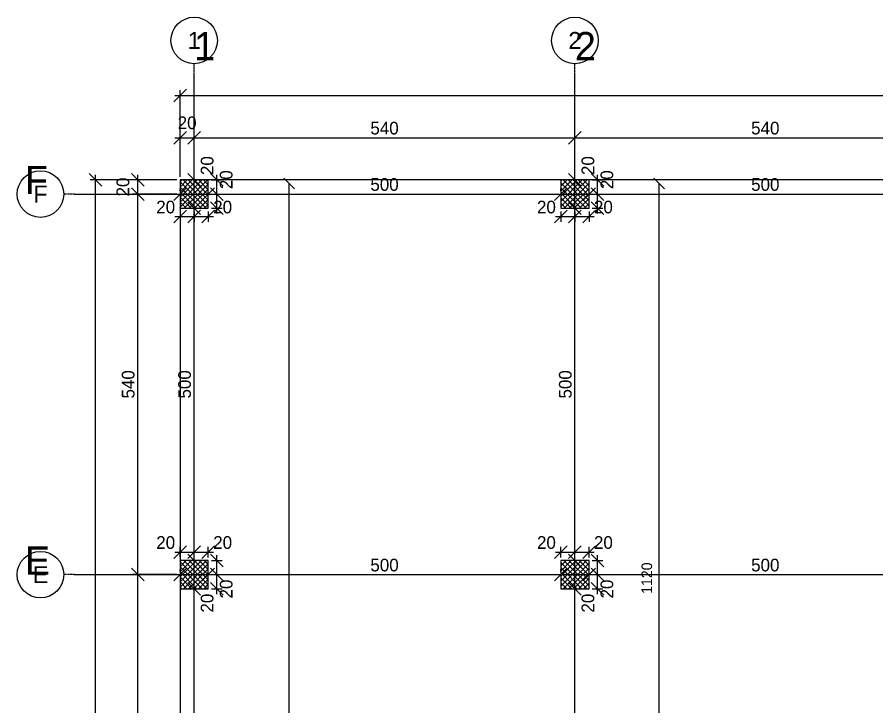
# Model space of a CAD drawing. Header units: centimetres. Extents: x -231 to 7431, y -4464 to 7215.
# Drawn here: x -231 to 988, y 1992 to 2971 of the extents above; entities that cross this region are included whole.
import ezdxf
from ezdxf.enums import TextEntityAlignment as Align

# ---------------------------------------------------------------- set-up
doc = ezdxf.new("R2010")
doc.units = ezdxf.units.CM
doc.linetypes.add('DASHDOT', pattern=[3.556, 2.54, -0.508, 0, -0.508])
for name, color, linetype in [('AXIS', 8, 'Continuous'), ('COLUMN', 3, 'Continuous'), ('FW_AXIS', 7, 'Continuous'), ('FW_COLUMN_HATCH', 8, 'Continuous'), ('FW_DIM', 7, 'Continuous'), ('REB_BOT_MESH_X_RANGE', 5, 'Continuous'), ('SLAB', 7, 'Continuous')]:
    doc.layers.add(name, color=color, linetype=linetype)
doc.styles.add('REBAR_TXT', font='arial.ttf')
doc.dimstyles.new('FW_DIM', dxfattribs={"dimtxt": 18, "dimasz": 9, "dimexe": 7.5, "dimexo": 4.5, "dimgap": 4.5, "dimtad": 1, "dimdec": 0, "dimtxsty": 'Standard', "dimtsz": 9, "dimcen": 2.5, "dimdle": 7.5, "dimclrd": 256, "dimclre": 256, "dimclrt": 7, "dimazin": 3, "dimtfac": 1, "dimtmove": 2, "dimatfit": 3})
doc.dimstyles.new('REBAR RANGE', dxfattribs={"dimtxt": 15, "dimasz": 2.5, "dimexe": 0, "dimexo": 0, "dimgap": 10, "dimtad": 1, "dimdec": 0, "dimtxsty": 'Standard', "dimtsz": 7.5, "dimcen": 2.5, "dimse1": 1, "dimse2": 1, "dimclrd": 6, "dimclre": 6, "dimclrt": 7, "dimazin": 3, "dimtfac": 1, "dimtmove": 2, "dimatfit": 3, "dimlwd": 25})

# ---------------------------------------------------------------- blocks, each defined once
blk = doc.blocks.new('_OBLIQUE')
at = {"color": 0, "linetype": 'BYBLOCK'}
blk.add_line((-0.5, -0.5), (0.5, 0.5), dxfattribs=at)
blk = doc.blocks.new('*D399')
at = {"color": 6, "lineweight": 25}
blk.add_line((154.875, 0), (154.875, 2735), dxfattribs=at)
at = {"layer": 'Defpoints'}
for p in [(154.875, 2735), (154.875, 0), (154.875, 0)]:
    blk.add_point(p, dxfattribs=at)
at = {"layer": 'REB_BOT_MESH_X_RANGE', "color": 6, "xscale": 15, "yscale": 15, "rotation": 90}
for p in [(154.875, 2735), (154.875, 0)]:
    blk.add_blockref('_OBLIQUE', p, dxfattribs=at)
at = {"layer": 'REB_BOT_MESH_X_RANGE', "color": 7, "insert": (137.375, 1367.5), "char_height": 15, "attachment_point": 5, "rotation": 90}
blk.add_mtext('2735', dxfattribs=at)
blk = doc.blocks.new('*D403')
at = {"color": 6, "lineweight": 25}
blk.add_line((679.5, 1615), (679.5, 2735), dxfattribs=at)
at = {"layer": 'Defpoints'}
for p in [(679.5, 2735), (679.5, 1615), (679.5, 1615)]:
    blk.add_point(p, dxfattribs=at)
at = {"layer": 'REB_BOT_MESH_X_RANGE', "color": 6, "xscale": 15, "yscale": 15, "rotation": 90}
for p in [(679.5, 2735), (679.5, 1615)]:
    blk.add_blockref('_OBLIQUE', p, dxfattribs=at)
at = {"layer": 'REB_BOT_MESH_X_RANGE', "color": 7, "insert": (662, 2175), "char_height": 15, "attachment_point": 5, "rotation": 90}
blk.add_mtext('1120', dxfattribs=at)
blk = doc.blocks.new('*D441')
for p, q in [((0, 2204.5), (0, 2219.5)), ((20, 2204.5), (20, 2219.5)), ((-7.5, 2212), (27.5, 2212))]:
    blk.add_line(p, q)
at = {"layer": 'Defpoints'}
for p in [(0, 2212), (0, 2200), (20, 2200)]:
    blk.add_point(p, dxfattribs=at)
at = {"layer": 'FW_DIM', "xscale": 18, "yscale": 18}
for p in [(0, 2212), (20, 2212)]:
    blk.add_blockref('_OBLIQUE', p, dxfattribs=at)
at = {"layer": 'FW_DIM', "color": 7, "insert": (-20.4, 2225.5), "char_height": 18, "attachment_point": 5}
blk.add_mtext('20', dxfattribs=at)
blk = doc.blocks.new('*D442')
for p, q in [((20, 2204.5), (20, 2219.5)), ((40, 2204.5), (40, 2219.5)), ((12.5, 2212), (47.5, 2212))]:
    blk.add_line(p, q)
at = {"layer": 'Defpoints'}
for p in [(20, 2212), (20, 2200), (40, 2200)]:
    blk.add_point(p, dxfattribs=at)
at = {"layer": 'FW_DIM', "xscale": 18, "yscale": 18}
for p in [(20, 2212), (40, 2212)]:
    blk.add_blockref('_OBLIQUE', p, dxfattribs=at)
at = {"layer": 'FW_DIM', "color": 7, "insert": (60.4, 2225.5), "char_height": 18, "attachment_point": 5}
blk.add_mtext('20', dxfattribs=at)
blk = doc.blocks.new('*D443')
for p, q in [((52, 2152.5), (52, 2187.5)), ((44.5, 2180), (59.5, 2180)), ((44.5, 2160), (59.5, 2160))]:
    blk.add_line(p, q)
at = {"layer": 'Defpoints'}
for p in [(40, 2180), (40, 2160), (52, 2160)]:
    blk.add_point(p, dxfattribs=at)
at = {"layer": 'FW_DIM', "xscale": 18, "yscale": 18, "rotation": 90}
for p in [(52, 2180), (52, 2160)]:
    blk.add_blockref('_OBLIQUE', p, dxfattribs=at)
at = {"layer": 'FW_DIM', "color": 7, "insert": (38.5, 2139.6), "char_height": 18, "attachment_point": 5, "rotation": 90}
blk.add_mtext('20', dxfattribs=at)
blk = doc.blocks.new('*D444')
for p, q in [((52, 2172.5), (52, 2207.5)), ((44.5, 2200), (59.5, 2200)), ((44.5, 2180), (59.5, 2180))]:
    blk.add_line(p, q)
at = {"layer": 'Defpoints'}
for p in [(40, 2200), (40, 2180), (52, 2180)]:
    blk.add_point(p, dxfattribs=at)
at = {"layer": 'FW_DIM', "xscale": 18, "yscale": 18, "rotation": 90}
for p in [(52, 2200), (52, 2180)]:
    blk.add_blockref('_OBLIQUE', p, dxfattribs=at)
at = {"layer": 'FW_DIM', "color": 7, "insert": (65.5, 2159.6), "char_height": 18, "attachment_point": 5, "rotation": 90}
blk.add_mtext('20', dxfattribs=at)
blk = doc.blocks.new('*D445')
for p, q in [((0, 2695.5), (0, 2680.5)), ((20, 2695.5), (20, 2680.5)), ((-7.5, 2688), (27.5, 2688))]:
    blk.add_line(p, q)
at = {"layer": 'Defpoints'}
for p in [(0, 2700), (20, 2700), (0, 2688)]:
    blk.add_point(p, dxfattribs=at)
at = {"layer": 'FW_DIM', "xscale": 18, "yscale": 18}
for p in [(0, 2688), (20, 2688)]:
    blk.add_blockref('_OBLIQUE', p, dxfattribs=at)
at = {"layer": 'FW_DIM', "color": 7, "insert": (-20.4, 2701.5), "char_height": 18, "attachment_point": 5}
blk.add_mtext('20', dxfattribs=at)
blk = doc.blocks.new('*D446')
for p, q in [((20, 2695.5), (20, 2680.5)), ((40, 2695.5), (40, 2680.5)), ((12.5, 2688), (47.5, 2688))]:
    blk.add_line(p, q)
at = {"layer": 'Defpoints'}
for p in [(20, 2700), (40, 2700), (20, 2688)]:
    blk.add_point(p, dxfattribs=at)
at = {"layer": 'FW_DIM', "xscale": 18, "yscale": 18}
for p in [(20, 2688), (40, 2688)]:
    blk.add_blockref('_OBLIQUE', p, dxfattribs=at)
at = {"layer": 'FW_DIM', "color": 7, "insert": (60.4, 2701.5), "char_height": 18, "attachment_point": 5}
blk.add_mtext('20', dxfattribs=at)
blk = doc.blocks.new('*D447')
for p, q in [((44.5, 2720), (59.5, 2720)), ((52, 2692.5), (52, 2727.5)), ((44.5, 2700), (59.5, 2700))]:
    blk.add_line(p, q)
at = {"layer": 'Defpoints'}
for p in [(40, 2720), (40, 2700), (52, 2700)]:
    blk.add_point(p, dxfattribs=at)
at = {"layer": 'FW_DIM', "xscale": 18, "yscale": 18, "rotation": 90}
for p in [(52, 2720), (52, 2700)]:
    blk.add_blockref('_OBLIQUE', p, dxfattribs=at)
at = {"layer": 'FW_DIM', "color": 7, "insert": (65.5, 2740.4), "char_height": 18, "attachment_point": 5, "rotation": 90}
blk.add_mtext('20', dxfattribs=at)
blk = doc.blocks.new('*D448')
for p, q in [((52, 2712.5), (52, 2747.5)), ((44.5, 2740), (59.5, 2740)), ((44.5, 2720), (59.5, 2720))]:
    blk.add_line(p, q)
at = {"layer": 'Defpoints'}
for p in [(40, 2740), (40, 2720), (52, 2720)]:
    blk.add_point(p, dxfattribs=at)
at = {"layer": 'FW_DIM', "xscale": 18, "yscale": 18, "rotation": 90}
for p in [(52, 2740), (52, 2720)]:
    blk.add_blockref('_OBLIQUE', p, dxfattribs=at)
at = {"layer": 'FW_DIM', "color": 7, "insert": (38.5, 2760.4), "char_height": 18, "attachment_point": 5, "rotation": 90}
blk.add_mtext('20', dxfattribs=at)
blk = doc.blocks.new('*D465')
for p, q in [((540, 2204.5), (540, 2219.5)), ((560, 2204.5), (560, 2219.5)), ((532.5, 2212), (567.5, 2212))]:
    blk.add_line(p, q)
at = {"layer": 'Defpoints'}
for p in [(540, 2212), (540, 2200), (560, 2200)]:
    blk.add_point(p, dxfattribs=at)
at = {"layer": 'FW_DIM', "xscale": 18, "yscale": 18}
for p in [(540, 2212), (560, 2212)]:
    blk.add_blockref('_OBLIQUE', p, dxfattribs=at)
at = {"layer": 'FW_DIM', "color": 7, "insert": (519.6, 2225.5), "char_height": 18, "attachment_point": 5}
blk.add_mtext('20', dxfattribs=at)
blk = doc.blocks.new('*D466')
for p, q in [((560, 2204.5), (560, 2219.5)), ((580, 2204.5), (580, 2219.5)), ((552.5, 2212), (587.5, 2212))]:
    blk.add_line(p, q)
at = {"layer": 'Defpoints'}
for p in [(560, 2212), (560, 2200), (580, 2200)]:
    blk.add_point(p, dxfattribs=at)
at = {"layer": 'FW_DIM', "xscale": 18, "yscale": 18}
for p in [(560, 2212), (580, 2212)]:
    blk.add_blockref('_OBLIQUE', p, dxfattribs=at)
at = {"layer": 'FW_DIM', "color": 7, "insert": (600.4, 2225.5), "char_height": 18, "attachment_point": 5}
blk.add_mtext('20', dxfattribs=at)
blk = doc.blocks.new('*D467')
for p, q in [((592, 2152.5), (592, 2187.5)), ((584.5, 2180), (599.5, 2180)), ((584.5, 2160), (599.5, 2160))]:
    blk.add_line(p, q)
at = {"layer": 'Defpoints'}
for p in [(580, 2180), (580, 2160), (592, 2160)]:
    blk.add_point(p, dxfattribs=at)
at = {"layer": 'FW_DIM', "xscale": 18, "yscale": 18, "rotation": 90}
for p in [(592, 2180), (592, 2160)]:
    blk.add_blockref('_OBLIQUE', p, dxfattribs=at)
at = {"layer": 'FW_DIM', "color": 7, "insert": (578.5, 2139.6), "char_height": 18, "attachment_point": 5, "rotation": 90}
blk.add_mtext('20', dxfattribs=at)
blk = doc.blocks.new('*D468')
for p, q in [((592, 2172.5), (592, 2207.5)), ((584.5, 2200), (599.5, 2200)), ((584.5, 2180), (599.5, 2180))]:
    blk.add_line(p, q)
at = {"layer": 'Defpoints'}
for p in [(580, 2200), (580, 2180), (592, 2180)]:
    blk.add_point(p, dxfattribs=at)
at = {"layer": 'FW_DIM', "xscale": 18, "yscale": 18, "rotation": 90}
for p in [(592, 2200), (592, 2180)]:
    blk.add_blockref('_OBLIQUE', p, dxfattribs=at)
at = {"layer": 'FW_DIM', "color": 7, "insert": (605.5, 2159.6), "char_height": 18, "attachment_point": 5, "rotation": 90}
blk.add_mtext('20', dxfattribs=at)
blk = doc.blocks.new('*D469')
for p, q in [((540, 2695.5), (540, 2680.5)), ((560, 2695.5), (560, 2680.5)), ((532.5, 2688), (567.5, 2688))]:
    blk.add_line(p, q)
at = {"layer": 'Defpoints'}
for p in [(540, 2700), (560, 2700), (540, 2688)]:
    blk.add_point(p, dxfattribs=at)
at = {"layer": 'FW_DIM', "xscale": 18, "yscale": 18}
for p in [(540, 2688), (560, 2688)]:
    blk.add_blockref('_OBLIQUE', p, dxfattribs=at)
at = {"layer": 'FW_DIM', "color": 7, "insert": (519.6, 2701.5), "char_height": 18, "attachment_point": 5}
blk.add_mtext('20', dxfattribs=at)
blk = doc.blocks.new('*D470')
for p, q in [((560, 2695.5), (560, 2680.5)), ((580, 2695.5), (580, 2680.5)), ((552.5, 2688), (587.5, 2688))]:
    blk.add_line(p, q)
at = {"layer": 'Defpoints'}
for p in [(560, 2700), (580, 2700), (560, 2688)]:
    blk.add_point(p, dxfattribs=at)
at = {"layer": 'FW_DIM', "xscale": 18, "yscale": 18}
for p in [(560, 2688), (580, 2688)]:
    blk.add_blockref('_OBLIQUE', p, dxfattribs=at)
at = {"layer": 'FW_DIM', "color": 7, "insert": (600.4, 2701.5), "char_height": 18, "attachment_point": 5}
blk.add_mtext('20', dxfattribs=at)
blk = doc.blocks.new('*D471')
for p, q in [((584.5, 2720), (599.5, 2720)), ((592, 2692.5), (592, 2727.5)), ((584.5, 2700), (599.5, 2700))]:
    blk.add_line(p, q)
at = {"layer": 'Defpoints'}
for p in [(580, 2720), (580, 2700), (592, 2700)]:
    blk.add_point(p, dxfattribs=at)
at = {"layer": 'FW_DIM', "xscale": 18, "yscale": 18, "rotation": 90}
for p in [(592, 2720), (592, 2700)]:
    blk.add_blockref('_OBLIQUE', p, dxfattribs=at)
at = {"layer": 'FW_DIM', "color": 7, "insert": (605.5, 2740.4), "char_height": 18, "attachment_point": 5, "rotation": 90}
blk.add_mtext('20', dxfattribs=at)
blk = doc.blocks.new('*D472')
for p, q in [((592, 2712.5), (592, 2747.5)), ((584.5, 2740), (599.5, 2740)), ((584.5, 2720), (599.5, 2720))]:
    blk.add_line(p, q)
at = {"layer": 'Defpoints'}
for p in [(580, 2740), (580, 2720), (592, 2720)]:
    blk.add_point(p, dxfattribs=at)
at = {"layer": 'FW_DIM', "xscale": 18, "yscale": 18, "rotation": 90}
for p in [(592, 2740), (592, 2720)]:
    blk.add_blockref('_OBLIQUE', p, dxfattribs=at)
at = {"layer": 'FW_DIM', "color": 7, "insert": (578.5, 2760.4), "char_height": 18, "attachment_point": 5, "rotation": 90}
blk.add_mtext('20', dxfattribs=at)
blk = doc.blocks.new('*D593')
for p, q in [((0, 2184.5), (0, 2187.5)), ((40, 2184.5), (40, 2187.5)), ((-7.5, 2180), (47.5, 2180))]:
    blk.add_line(p, q)
at = {"layer": 'Defpoints'}
for p in [(0, 2180), (0, 2180), (40, 2180)]:
    blk.add_point(p, dxfattribs=at)
at = {"layer": 'FW_DIM', "xscale": 18, "yscale": 18}
for p in [(0, 2180), (40, 2180)]:
    blk.add_blockref('_OBLIQUE', p, dxfattribs=at)
blk = doc.blocks.new('*D594')
for p, q in [((40, 2184.5), (40, 2187.5)), ((540, 2184.5), (540, 2187.5)), ((32.5, 2180), (547.5, 2180))]:
    blk.add_line(p, q)
at = {"layer": 'Defpoints'}
for p in [(40, 2180), (40, 2180), (540, 2180)]:
    blk.add_point(p, dxfattribs=at)
at = {"layer": 'FW_DIM', "xscale": 18, "yscale": 18}
for p in [(40, 2180), (540, 2180)]:
    blk.add_blockref('_OBLIQUE', p, dxfattribs=at)
at = {"layer": 'FW_DIM', "color": 7, "insert": (290, 2193.5), "char_height": 18, "attachment_point": 5}
blk.add_mtext('500', dxfattribs=at)
blk = doc.blocks.new('*D595')
for p, q in [((540, 2184.5), (540, 2187.5)), ((580, 2184.5), (580, 2187.5)), ((532.5, 2180), (587.5, 2180))]:
    blk.add_line(p, q)
at = {"layer": 'Defpoints'}
for p in [(540, 2180), (540, 2180), (580, 2180)]:
    blk.add_point(p, dxfattribs=at)
at = {"layer": 'FW_DIM', "xscale": 18, "yscale": 18}
for p in [(540, 2180), (580, 2180)]:
    blk.add_blockref('_OBLIQUE', p, dxfattribs=at)
blk = doc.blocks.new('*D596')
for p, q in [((580, 2184.5), (580, 2187.5)), ((1080, 2184.5), (1080, 2187.5)), ((572.5, 2180), (1087.5, 2180))]:
    blk.add_line(p, q)
at = {"layer": 'Defpoints'}
for p in [(580, 2180), (580, 2180), (1080, 2180)]:
    blk.add_point(p, dxfattribs=at)
at = {"layer": 'FW_DIM', "xscale": 18, "yscale": 18}
for p in [(580, 2180), (1080, 2180)]:
    blk.add_blockref('_OBLIQUE', p, dxfattribs=at)
at = {"layer": 'FW_DIM', "color": 7, "insert": (830, 2193.5), "char_height": 18, "attachment_point": 5}
blk.add_mtext('500', dxfattribs=at)
blk = doc.blocks.new('*D604')
for p, q in [((-7.5, 2720), (47.5, 2720)), ((0, 2724.5), (0, 2727.5)), ((40, 2724.5), (40, 2727.5))]:
    blk.add_line(p, q)
at = {"layer": 'Defpoints'}
for p in [(0, 2720), (0, 2720), (40, 2720)]:
    blk.add_point(p, dxfattribs=at)
at = {"layer": 'FW_DIM', "xscale": 18, "yscale": 18}
for p in [(0, 2720), (40, 2720)]:
    blk.add_blockref('_OBLIQUE', p, dxfattribs=at)
blk = doc.blocks.new('*D605')
for p, q in [((32.5, 2720), (547.5, 2720)), ((40, 2724.5), (40, 2727.5)), ((540, 2724.5), (540, 2727.5))]:
    blk.add_line(p, q)
at = {"layer": 'Defpoints'}
for p in [(40, 2720), (40, 2720), (540, 2720)]:
    blk.add_point(p, dxfattribs=at)
at = {"layer": 'FW_DIM', "xscale": 18, "yscale": 18}
for p in [(40, 2720), (540, 2720)]:
    blk.add_blockref('_OBLIQUE', p, dxfattribs=at)
at = {"layer": 'FW_DIM', "color": 7, "insert": (290, 2733.5), "char_height": 18, "attachment_point": 5}
blk.add_mtext('500', dxfattribs=at)
blk = doc.blocks.new('*D606')
for p, q in [((532.5, 2720), (587.5, 2720)), ((540, 2724.5), (540, 2727.5)), ((580, 2724.5), (580, 2727.5))]:
    blk.add_line(p, q)
at = {"layer": 'Defpoints'}
for p in [(540, 2720), (540, 2720), (580, 2720)]:
    blk.add_point(p, dxfattribs=at)
at = {"layer": 'FW_DIM', "xscale": 18, "yscale": 18}
for p in [(540, 2720), (580, 2720)]:
    blk.add_blockref('_OBLIQUE', p, dxfattribs=at)
blk = doc.blocks.new('*D607')
for p, q in [((572.5, 2720), (1087.5, 2720)), ((580, 2724.5), (580, 2727.5)), ((1080, 2724.5), (1080, 2727.5))]:
    blk.add_line(p, q)
at = {"layer": 'Defpoints'}
for p in [(580, 2720), (580, 2720), (1080, 2720)]:
    blk.add_point(p, dxfattribs=at)
at = {"layer": 'FW_DIM', "xscale": 18, "yscale": 18}
for p in [(580, 2720), (1080, 2720)]:
    blk.add_blockref('_OBLIQUE', p, dxfattribs=at)
at = {"layer": 'FW_DIM', "color": 7, "insert": (830, 2733.5), "char_height": 18, "attachment_point": 5}
blk.add_mtext('500', dxfattribs=at)
blk = doc.blocks.new('*D620')
for p, q in [((15.5, 2160), (12.5, 2160)), ((20, 1652.5), (20, 2167.5)), ((15.5, 1660), (12.5, 1660))]:
    blk.add_line(p, q)
at = {"layer": 'Defpoints'}
for p in [(20, 2160), (20, 1660), (20, 1660)]:
    blk.add_point(p, dxfattribs=at)
at = {"layer": 'FW_DIM', "xscale": 18, "yscale": 18, "rotation": 90}
for p in [(20, 2160), (20, 1660)]:
    blk.add_blockref('_OBLIQUE', p, dxfattribs=at)
at = {"layer": 'FW_DIM', "color": 7, "insert": (6.5, 1910), "char_height": 18, "attachment_point": 5, "rotation": 90}
blk.add_mtext('500', dxfattribs=at)
blk = doc.blocks.new('*D621')
for p, q in [((20, 2152.5), (20, 2207.5)), ((15.5, 2200), (12.5, 2200)), ((15.5, 2160), (12.5, 2160))]:
    blk.add_line(p, q)
at = {"layer": 'Defpoints'}
for p in [(20, 2200), (20, 2160), (20, 2160)]:
    blk.add_point(p, dxfattribs=at)
at = {"layer": 'FW_DIM', "xscale": 18, "yscale": 18, "rotation": 90}
for p in [(20, 2200), (20, 2160)]:
    blk.add_blockref('_OBLIQUE', p, dxfattribs=at)
blk = doc.blocks.new('*D622')
for p, q in [((20, 2192.5), (20, 2707.5)), ((15.5, 2700), (12.5, 2700)), ((15.5, 2200), (12.5, 2200))]:
    blk.add_line(p, q)
at = {"layer": 'Defpoints'}
for p in [(20, 2700), (20, 2200), (20, 2200)]:
    blk.add_point(p, dxfattribs=at)
at = {"layer": 'FW_DIM', "xscale": 18, "yscale": 18, "rotation": 90}
for p in [(20, 2700), (20, 2200)]:
    blk.add_blockref('_OBLIQUE', p, dxfattribs=at)
at = {"layer": 'FW_DIM', "color": 7, "insert": (6.5, 2450), "char_height": 18, "attachment_point": 5, "rotation": 90}
blk.add_mtext('500', dxfattribs=at)
blk = doc.blocks.new('*D623')
for p, q in [((20, 2692.5), (20, 2747.5)), ((15.5, 2740), (12.5, 2740)), ((15.5, 2700), (12.5, 2700))]:
    blk.add_line(p, q)
at = {"layer": 'Defpoints'}
for p in [(20, 2740), (20, 2700), (20, 2700)]:
    blk.add_point(p, dxfattribs=at)
at = {"layer": 'FW_DIM', "xscale": 18, "yscale": 18, "rotation": 90}
for p in [(20, 2740), (20, 2700)]:
    blk.add_blockref('_OBLIQUE', p, dxfattribs=at)
blk = doc.blocks.new('*D631')
for p, q in [((555.5, 2160), (552.5, 2160)), ((560, 1655), (560, 2167.5)), ((555.5, 1662.5), (552.5, 1662.5))]:
    blk.add_line(p, q)
at = {"layer": 'Defpoints'}
for p in [(560, 2160), (560, 1662.5), (560, 1662.5)]:
    blk.add_point(p, dxfattribs=at)
at = {"layer": 'FW_DIM', "xscale": 18, "yscale": 18, "rotation": 90}
for p in [(560, 2160), (560, 1662.5)]:
    blk.add_blockref('_OBLIQUE', p, dxfattribs=at)
at = {"layer": 'FW_DIM', "color": 7, "insert": (546.5, 1911.25), "char_height": 18, "attachment_point": 5, "rotation": 90}
blk.add_mtext('498', dxfattribs=at)
blk = doc.blocks.new('*D632')
for p, q in [((560, 2152.5), (560, 2207.5)), ((555.5, 2200), (552.5, 2200)), ((555.5, 2160), (552.5, 2160))]:
    blk.add_line(p, q)
at = {"layer": 'Defpoints'}
for p in [(560, 2200), (560, 2160), (560, 2160)]:
    blk.add_point(p, dxfattribs=at)
at = {"layer": 'FW_DIM', "xscale": 18, "yscale": 18, "rotation": 90}
for p in [(560, 2200), (560, 2160)]:
    blk.add_blockref('_OBLIQUE', p, dxfattribs=at)
blk = doc.blocks.new('*D633')
for p, q in [((560, 2192.5), (560, 2707.5)), ((555.5, 2700), (552.5, 2700)), ((555.5, 2200), (552.5, 2200))]:
    blk.add_line(p, q)
at = {"layer": 'Defpoints'}
for p in [(560, 2700), (560, 2200), (560, 2200)]:
    blk.add_point(p, dxfattribs=at)
at = {"layer": 'FW_DIM', "xscale": 18, "yscale": 18, "rotation": 90}
for p in [(560, 2700), (560, 2200)]:
    blk.add_blockref('_OBLIQUE', p, dxfattribs=at)
at = {"layer": 'FW_DIM', "color": 7, "insert": (546.5, 2450), "char_height": 18, "attachment_point": 5, "rotation": 90}
blk.add_mtext('500', dxfattribs=at)
blk = doc.blocks.new('*D634')
for p, q in [((560, 2692.5), (560, 2747.5)), ((555.5, 2740), (552.5, 2740)), ((555.5, 2700), (552.5, 2700))]:
    blk.add_line(p, q)
at = {"layer": 'Defpoints'}
for p in [(560, 2740), (560, 2700), (560, 2700)]:
    blk.add_point(p, dxfattribs=at)
at = {"layer": 'FW_DIM', "xscale": 18, "yscale": 18, "rotation": 90}
for p in [(560, 2740), (560, 2700)]:
    blk.add_blockref('_OBLIQUE', p, dxfattribs=at)
blk = doc.blocks.new('*D677')
for p, q in [((0, 2744.5), (0, 2807.5)), ((20, 2744.5), (20, 2807.5)), ((-7.5, 2800), (27.5, 2800))]:
    blk.add_line(p, q)
at = {"layer": 'Defpoints'}
for p in [(0, 2800), (0, 2740), (20, 2740)]:
    blk.add_point(p, dxfattribs=at)
at = {"layer": 'FW_DIM', "xscale": 18, "yscale": 18}
for p in [(0, 2800), (20, 2800)]:
    blk.add_blockref('_OBLIQUE', p, dxfattribs=at)
at = {"layer": 'FW_DIM', "color": 7, "insert": (10, 2821), "char_height": 18, "attachment_point": 5}
blk.add_mtext('20', dxfattribs=at)
blk = doc.blocks.new('*D678')
for p, q in [((20, 2744.5), (20, 2807.5)), ((560, 2744.5), (560, 2807.5)), ((12.5, 2800), (567.5, 2800))]:
    blk.add_line(p, q)
at = {"layer": 'Defpoints'}
for p in [(20, 2800), (20, 2740), (560, 2740)]:
    blk.add_point(p, dxfattribs=at)
at = {"layer": 'FW_DIM', "xscale": 18, "yscale": 18}
for p in [(20, 2800), (560, 2800)]:
    blk.add_blockref('_OBLIQUE', p, dxfattribs=at)
at = {"layer": 'FW_DIM', "color": 7, "insert": (290, 2813.5), "char_height": 18, "attachment_point": 5}
blk.add_mtext('540', dxfattribs=at)
blk = doc.blocks.new('*D679')
for p, q in [((560, 2744.5), (560, 2807.5)), ((1100, 2744.5), (1100, 2807.5)), ((552.5, 2800), (1107.5, 2800))]:
    blk.add_line(p, q)
at = {"layer": 'Defpoints'}
for p in [(560, 2800), (560, 2740), (1100, 2740)]:
    blk.add_point(p, dxfattribs=at)
at = {"layer": 'FW_DIM', "xscale": 18, "yscale": 18}
for p in [(560, 2800), (1100, 2800)]:
    blk.add_blockref('_OBLIQUE', p, dxfattribs=at)
at = {"layer": 'FW_DIM', "color": 7, "insert": (830, 2813.5), "char_height": 18, "attachment_point": 5}
blk.add_mtext('540', dxfattribs=at)
blk = doc.blocks.new('*D691')
for p, q in [((0, 2744.5), (0, 2867.5)), ((2740, 2744.5), (2740, 2867.5)), ((-7.5, 2860), (2747.5, 2860))]:
    blk.add_line(p, q)
at = {"layer": 'Defpoints'}
for p in [(0, 2860), (0, 2740), (2740, 2740)]:
    blk.add_point(p, dxfattribs=at)
at = {"layer": 'FW_DIM', "xscale": 18, "yscale": 18}
for p in [(0, 2860), (2740, 2860)]:
    blk.add_blockref('_OBLIQUE', p, dxfattribs=at)
at = {"layer": 'FW_DIM', "color": 7, "insert": (1370, 2873.5), "char_height": 18, "attachment_point": 5}
blk.add_mtext('2740', dxfattribs=at)
blk = doc.blocks.new('*D696')
for p, q in [((-60, 1632.5), (-60, 2187.5)), ((-4.5, 2180), (-67.5, 2180)), ((-4.5, 1640), (-67.5, 1640))]:
    blk.add_line(p, q)
at = {"layer": 'Defpoints'}
for p in [(0, 2180), (-60, 1640), (0, 1640)]:
    blk.add_point(p, dxfattribs=at)
at = {"layer": 'FW_DIM', "xscale": 18, "yscale": 18, "rotation": 90}
for p in [(-60, 2180), (-60, 1640)]:
    blk.add_blockref('_OBLIQUE', p, dxfattribs=at)
at = {"layer": 'FW_DIM', "color": 7, "insert": (-73.5, 1910), "char_height": 18, "attachment_point": 5, "rotation": 90}
blk.add_mtext('540', dxfattribs=at)
blk = doc.blocks.new('*D697')
for p, q in [((-4.5, 2720), (-67.5, 2720)), ((-60, 2172.5), (-60, 2727.5)), ((-4.5, 2180), (-67.5, 2180))]:
    blk.add_line(p, q)
at = {"layer": 'Defpoints'}
for p in [(0, 2720), (-60, 2180), (0, 2180)]:
    blk.add_point(p, dxfattribs=at)
at = {"layer": 'FW_DIM', "xscale": 18, "yscale": 18, "rotation": 90}
for p in [(-60, 2720), (-60, 2180)]:
    blk.add_blockref('_OBLIQUE', p, dxfattribs=at)
at = {"layer": 'FW_DIM', "color": 7, "insert": (-73.5, 2450), "char_height": 18, "attachment_point": 5, "rotation": 90}
blk.add_mtext('540', dxfattribs=at)
blk = doc.blocks.new('*D698')
for p, q in [((-60, 2712.5), (-60, 2747.5)), ((-4.5, 2740), (-67.5, 2740)), ((-4.5, 2720), (-67.5, 2720))]:
    blk.add_line(p, q)
at = {"layer": 'Defpoints'}
for p in [(0, 2740), (-60, 2720), (0, 2720)]:
    blk.add_point(p, dxfattribs=at)
at = {"layer": 'FW_DIM', "xscale": 18, "yscale": 18, "rotation": 90}
for p in [(-60, 2740), (-60, 2720)]:
    blk.add_blockref('_OBLIQUE', p, dxfattribs=at)
at = {"layer": 'FW_DIM', "color": 7, "insert": (-81, 2730), "char_height": 18, "attachment_point": 5, "rotation": 90}
blk.add_mtext('20', dxfattribs=at)
blk = doc.blocks.new('*D706')
for p, q in [((-120, -7.5), (-120, 2747.5)), ((-4.5, 2740), (-127.5, 2740)), ((-4.5, 0), (-127.5, 0))]:
    blk.add_line(p, q)
at = {"layer": 'Defpoints'}
for p in [(0, 2740), (-120, 0), (0, 0)]:
    blk.add_point(p, dxfattribs=at)
at = {"layer": 'FW_DIM', "xscale": 18, "yscale": 18, "rotation": 90}
for p in [(-120, 2740), (-120, 0)]:
    blk.add_blockref('_OBLIQUE', p, dxfattribs=at)
at = {"layer": 'FW_DIM', "color": 7, "insert": (-133.5, 1370), "char_height": 18, "attachment_point": 5, "rotation": 90}
blk.add_mtext('2740', dxfattribs=at)

msp = doc.modelspace()

# ---------------------------------------------------------------- hatches: boundary and pattern name
at = {"layer": 'FW_COLUMN_HATCH'}
h = msp.add_hatch(dxfattribs=at)
h.set_pattern_fill('ANSI37', scale=1.6)
h.paths.add_polyline_path([(0, 2700), (0, 2740), (40, 2740), (40, 2700), (0, 2700)])
h = msp.add_hatch(dxfattribs=at)
h.set_pattern_fill('ANSI37', scale=1.6)
h.paths.add_polyline_path([(540, 2700), (540, 2740), (580, 2740), (580, 2700), (540, 2700)])
h = msp.add_hatch(dxfattribs=at)
h.set_pattern_fill('ANSI37', scale=1.6)
h.paths.add_polyline_path([(0, 2160), (0, 2200), (40, 2200), (40, 2160), (0, 2160)])
h = msp.add_hatch(dxfattribs=at)
h.set_pattern_fill('ANSI37', scale=1.6)
h.paths.add_polyline_path([(540, 2160), (540, 2200), (580, 2200), (580, 2160), (540, 2160)])

# ---------------------------------------------------------------- linework, layer by layer
at = {"layer": 'AXIS'}
for p, q in [((20, -150), (20, 2890)), ((560, -150), (560, 2890)), ((-150, 2720), (2890, 2720)), ((-150, 2180), (2890, 2180))]:
    msp.add_line(p, q, dxfattribs=at)
at = {"layer": 'COLUMN'}
for points in [[(0, 2700), (40, 2700), (40, 2740), (0, 2740)], [(540, 2700), (580, 2700), (580, 2740), (540, 2740)], [(0, 2160), (40, 2160), (40, 2200), (0, 2200)], [(540, 2160), (580, 2160), (580, 2200), (540, 2200)]]:
    msp.add_lwpolyline(points, close=True, dxfattribs=at)
at = {"layer": 'FW_AXIS', "linetype": 'DASHDOT'}
for p, q in [((20, 2890), (20, 2905)), ((560, 2890), (560, 2905)), ((-150, 2720), (-165, 2720)), ((-150, 2180), (-165, 2180))]:
    msp.add_line(p, q, dxfattribs=at)
at = {"layer": 'FW_AXIS'}
for centre in [(20, 2938), (560, 2938), (-198, 2720), (-198, 2180)]:
    msp.add_circle(centre, 33, dxfattribs=at)
at = {"layer": 'SLAB'}
msp.add_lwpolyline([(0, 0), (2740, 0), (2740, 2740), (0, 2740)], close=True, dxfattribs=at)

# ---------------------------------------------------------------- texts
at = {"layer": 'AXIS'}
for s, p in [('2', (560, 2910)), ('1', (20, 2910)), ('F', (-220, 2720)), ('E', (-220, 2180))]:
    msp.add_text(s, height=40, dxfattribs=at).set_placement(p)
at = {"layer": 'FW_AXIS', "color": 7, "style": 'REBAR_TXT'}
for s, p in [('1', (20, 2938)), ('2', (560, 2938)), ('F', (-198, 2720)), ('E', (-198, 2180))]:
    msp.add_text(s, height=24, dxfattribs=at).set_placement(p, align=Align.MIDDLE_CENTER)

# ---------------------------------------------------------------- dimensions: what is measured, and where the dimension line sits
at = {"layer": 'FW_DIM'}
for base, p1, p2, picture, middle in [((0, 2860), (0, 2740), (2740, 2740), '*D691', (1370, 2873.5)), ((0, 2800), (0, 2740), (20, 2740), '*D677', (10, 2821)), ((20, 2800), (20, 2740), (560, 2740), '*D678', (290, 2813.5)), ((560, 2800), (560, 2740), (1100, 2740), '*D679', (830, 2813.5))]:
    dim = msp.add_linear_dim(base=base, p1=p1, p2=p2, dimstyle='FW_DIM', dxfattribs=at)
    dim.commit()
    dim.dimension.update_dxf_attribs({"geometry": picture, "text_midpoint": middle})
for base, p1, p2, text, picture, middle in [((52, 2720), (40, 2720), (40, 2740), '20', '*D448', (38.5, 2760.4)), ((592, 2720), (580, 2720), (580, 2740), '20', '*D472', (578.5, 2760.4)), ((20, 2700), (20, 2700), (20, 2740), ' ', '*D623', (20, 2720)), ((52, 2700), (40, 2700), (40, 2720), '20', '*D447', (65.5, 2740.4)), ((560, 2700), (560, 2700), (560, 2740), ' ', '*D634', (560, 2720)), ((592, 2700), (580, 2700), (580, 2720), '20', '*D471', (605.5, 2740.4)), ((20, 2200), (20, 2200), (20, 2700), '500', '*D622', (6.5, 2450)), ((560, 2200), (560, 2200), (560, 2700), '500', '*D633', (546.5, 2450)), ((20, 2160), (20, 2160), (20, 2200), ' ', '*D621', (20, 2180)), ((52, 2180), (40, 2180), (40, 2200), '20', '*D444', (65.5, 2159.6)), ((560, 2160), (560, 2160), (560, 2200), ' ', '*D632', (560, 2180)), ((592, 2180), (580, 2180), (580, 2200), '20', '*D468', (605.5, 2159.6)), ((52, 2160), (40, 2160), (40, 2180), '20', '*D443', (38.5, 2139.6)), ((592, 2160), (580, 2160), (580, 2180), '20', '*D467', (578.5, 2139.6)), ((20, 1660), (20, 1660), (20, 2160), '500', '*D620', (6.5, 1910)), ((560, 1662.5), (560, 1662.5), (560, 2160), '498', '*D631', (546.5, 1911.2))]:
    dim = msp.add_linear_dim(base=base, p1=p1, p2=p2, angle=90, text=text, dimstyle='FW_DIM', override={"dimtmove": 2}, dxfattribs=at)
    dim.commit()
    dim.dimension.update_dxf_attribs({"geometry": picture, "text_midpoint": middle, "dimtype": 160})
for base, p1, p2, picture, middle in [((-120, 0), (0, 0), (0, 2740), '*D706', (-133.5, 1370)), ((-60, 2720), (0, 2720), (0, 2740), '*D698', (-81, 2730)), ((-60, 2180), (0, 2180), (0, 2720), '*D697', (-73.5, 2450)), ((-60, 1640), (0, 1640), (0, 2180), '*D696', (-73.5, 1910))]:
    dim = msp.add_linear_dim(base=base, p1=p1, p2=p2, angle=90, dimstyle='FW_DIM', dxfattribs=at)
    dim.commit()
    dim.dimension.update_dxf_attribs({"geometry": picture, "text_midpoint": middle})
for base, p1, p2, text, picture, middle in [((40, 2720), (40, 2720), (540, 2720), '500', '*D605', (290, 2733.5)), ((580, 2720), (580, 2720), (1080, 2720), '500', '*D607', (830, 2733.5)), ((0, 2720), (0, 2720), (40, 2720), ' ', '*D604', (20, 2720)), ((540, 2720), (540, 2720), (580, 2720), ' ', '*D606', (560, 2720)), ((0, 2688), (0, 2700), (20, 2700), '20', '*D445', (-20.4, 2701.5)), ((20, 2688), (20, 2700), (40, 2700), '20', '*D446', (60.4, 2701.5)), ((540, 2688), (540, 2700), (560, 2700), '20', '*D469', (519.6, 2701.5)), ((560, 2688), (560, 2700), (580, 2700), '20', '*D470', (600.4, 2701.5)), ((0, 2212), (0, 2200), (20, 2200), '20', '*D441', (-20.4, 2225.5)), ((20, 2212), (20, 2200), (40, 2200), '20', '*D442', (60.4, 2225.5)), ((540, 2212), (540, 2200), (560, 2200), '20', '*D465', (519.6, 2225.5)), ((560, 2212), (560, 2200), (580, 2200), '20', '*D466', (600.4, 2225.5)), ((40, 2180), (40, 2180), (540, 2180), '500', '*D594', (290, 2193.5)), ((580, 2180), (580, 2180), (1080, 2180), '500', '*D596', (830, 2193.5)), ((0, 2180), (0, 2180), (40, 2180), ' ', '*D593', (20, 2180)), ((540, 2180), (540, 2180), (580, 2180), ' ', '*D595', (560, 2180))]:
    dim = msp.add_linear_dim(base=base, p1=p1, p2=p2, text=text, dimstyle='FW_DIM', override={"dimtmove": 2}, dxfattribs=at)
    dim.commit()
    dim.dimension.update_dxf_attribs({"geometry": picture, "text_midpoint": middle, "dimtype": 160})
at = {"layer": 'REB_BOT_MESH_X_RANGE'}
for base, p1, p2, picture, middle in [((154.9, 0), (154.9, 0), (154.9, 2735), '*D399', (137.4, 1367.5)), ((679.5, 1615), (679.5, 1615), (679.5, 2735), '*D403', (662, 2175))]:
    dim = msp.add_linear_dim(base=base, p1=p1, p2=p2, angle=90, dimstyle='REBAR RANGE', dxfattribs=at)
    dim.commit()
    dim.dimension.update_dxf_attribs({"geometry": picture, "text_midpoint": middle})

doc.saveas('drawing.dxf')
